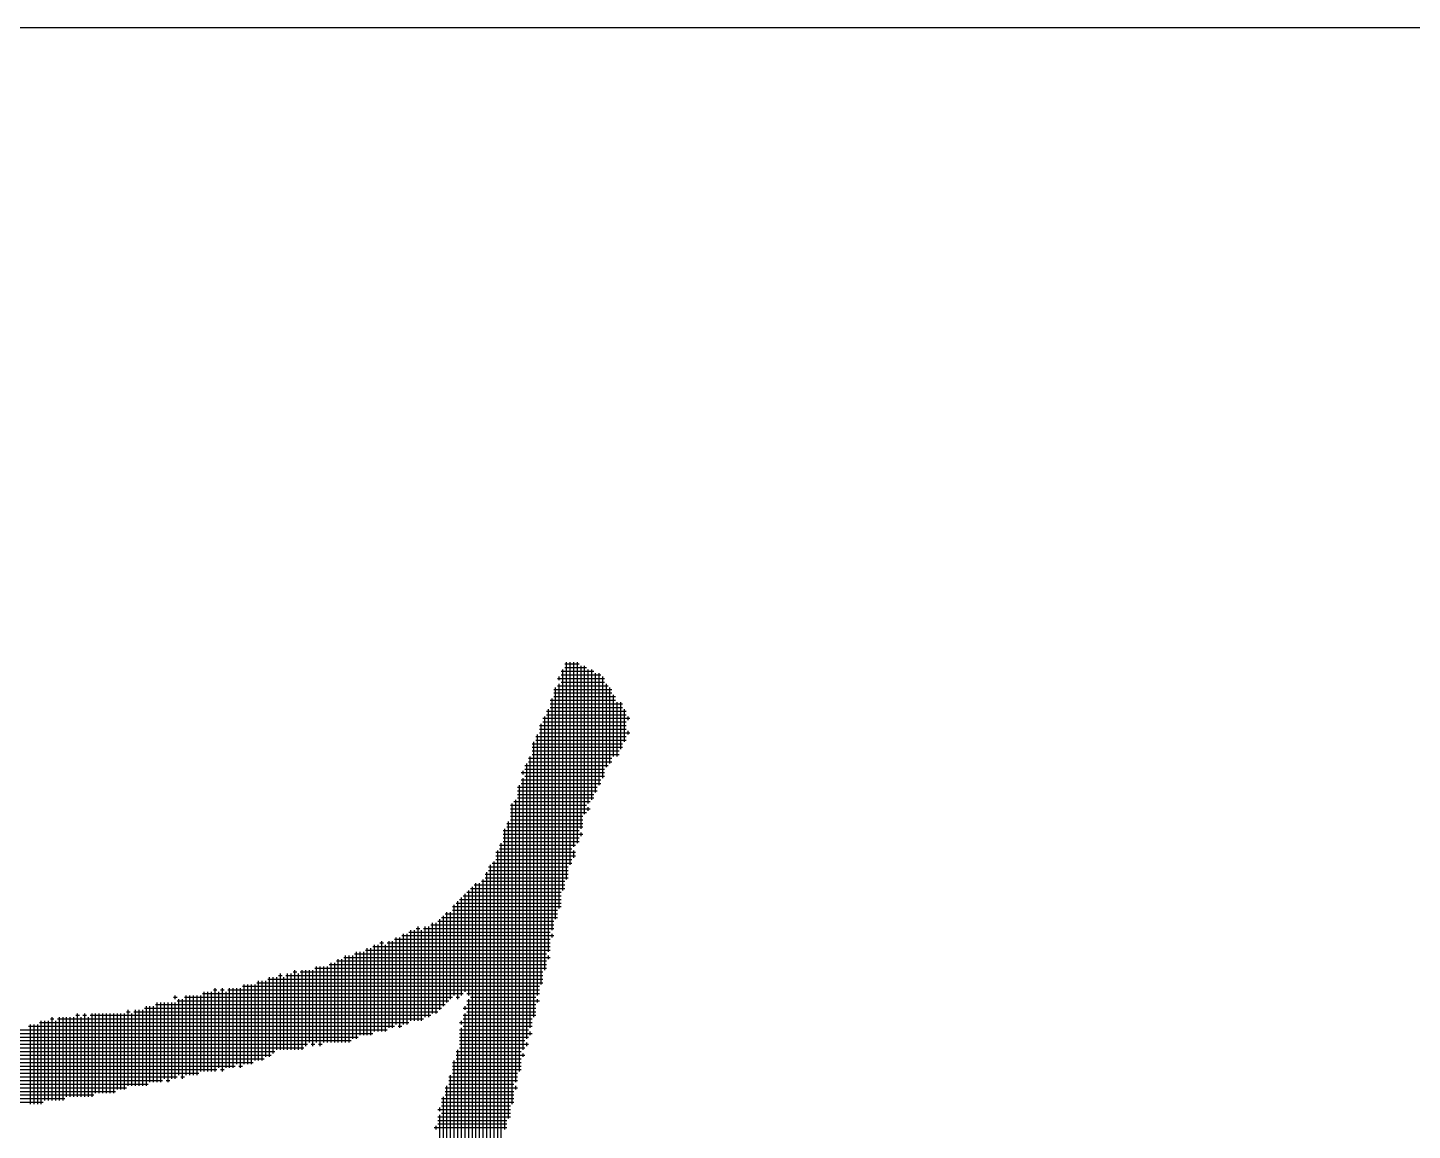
# Model space of a CAD drawing. Header units: feet. Extents: x 0 to 84100, y 0 to 59400.
# Drawn here: x 53704.9 to 54066.1, y 2912.3 to 3200 of the extents above; entities that cross this region are included whole.
import ezdxf
from ezdxf.enums import TextEntityAlignment as Align

# ---------------------------------------------------------------- set-up
doc = ezdxf.new("R2010")
doc.units = ezdxf.units.FT
doc.header["$LTSCALE"] = 550
doc.header["$MEASUREMENT"] = 0
for name, color, linetype in [('CX-BORD-LIN1', 4, 'CONTINUOUS'), ('CX-BORD-LIN2', 3, 'CONTINUOUS'), ('CX-BORD-TEX2', 7, 'CONTINUOUS'), ('CX-BORD-TEX3', 6, 'CONTINUOUS'), ('CX-MISC', 2, 'CONTINUOUS')]:
    doc.layers.add(name, color=color, linetype=linetype)
doc.styles.add('TB_TEXT', font='')
doc.styles.add('TB_WBTXT', font='')
doc.styles.add('TB_WMTXT', font='')
doc.styles.get('TB_TEXT').set_extended_font_data('DotumChe')
doc.styles.get('TB_WBTXT').set_extended_font_data('Dotum')
doc.styles.get('TB_WMTXT').set_extended_font_data('DotumChe')

# ---------------------------------------------------------------- blocks, each defined once
blk = doc.blocks.new('CXBLKA1-KHCA')
at = {"layer": 'CX-BORD-LIN2'}
blk.add_lwpolyline([(558, 12), (270, 12)], dxfattribs=at)
at = {"layer": 'CX-BORD-LIN1', "style": 'TB_TEXT'}
for tag, p in [('TR_RCON5', (342.3033, 33)), ('TR_RCON4', (342.3033, 27)), ('TR_RCON3', (342.3033, 21)), ('TR_RCON2', (342.3033, 15)), ('TR_RCON1', (342.3033, 9))]:
    blk.add_attdef(tag, text='', height=3.5, dxfattribs=at).set_placement(p, align=Align.MIDDLE_LEFT)
for tag, height, p in [('TR_DGN5', 3.5, (451.1185, 33)), ('TR_CHK5', 3.5, (491.1185, 33)), ('TR_RDAT5', 3.5, (317.5, 33)), ('TR_APP5', 3.5, (531.1185, 33)), ('TR_RNUM5', 3, (285.1051, 32.6366)), ('TR_DGN4', 3.5, (451.1185, 27)), ('TR_CHK4', 3.5, (491.1185, 27)), ('TR_RDAT4', 3.5, (317.5, 27)), ('TR_APP4', 3.5, (531.1185, 27)), ('TR_RNUM4', 3, (285.1051, 26.6366)), ('TR_DGN3', 3.5, (451.1185, 21)), ('TR_CHK3', 3.5, (491.1185, 21)), ('TR_RDAT3', 3.5, (317.5, 21)), ('TR_APP3', 3.5, (531.1185, 21)), ('TR_RNUM3', 3, (285.1051, 20.6366)), ('TR_DGN2', 3.5, (451.1185, 15)), ('TR_CHK2', 3.5, (491.1185, 15)), ('TR_RDAT2', 3.5, (317.5, 15)), ('TR_APP2', 3.5, (531.1185, 15)), ('TR_RNUM2', 3, (285.1051, 14.6366)), ('TR_DGN1', 3.5, (451.1185, 9)), ('TR_CHK1', 3.5, (491.1185, 9)), ('TR_RDAT1', 3.5, (317.5, 9)), ('TR_APP1', 3.5, (531.1185, 9)), ('TR_RNUM1', 3, (285.1051, 8.6366))]:
    blk.add_attdef(tag, text='', height=height, dxfattribs=at).set_placement(p, align=Align.MIDDLE_CENTER)
at = {"layer": 'CX-BORD-LIN2', "style": 'TB_TEXT'}
blk.add_attdef('TD_VERSION', text='', height=3, rotation=90, dxfattribs=at).set_placement((800.5, 48.0149), align=Align.MIDDLE_CENTER)
at = {"layer": 'CX-BORD-TEX2', "style": 'TB_WMTXT'}
for tag, height, p in [('TB_CNAME', 5, (15.3448, 531.8324)), ('TB_CSCOP', 4, (16.6346, 523.8324))]:
    blk.add_attdef(tag, text='', height=height, dxfattribs=at).set_placement(p, align=Align.BOTTOM_LEFT)
at = {"layer": 'CX-BORD-TEX2', "style": 'TB_WBTXT'}
for tag, height, p in [('TB_MTITIL', 10, (398, 533.3264)), ('TB_STITL', 7, (398, 518.3264))]:
    blk.add_attdef(tag, text='', height=height, dxfattribs=at).set_placement(p, align=Align.MIDDLE_CENTER)
at = {"layer": 'CX-BORD-TEX3', "style": 'TB_TEXT'}
for tag, height, p in [('TD_LNDST', 4.5, (215, 31.5)), ('TD_DSECT', 4.5, (605.5, 31.5)), ('TD_DDIST', 4.5, (654.5, 31.5)), ('TD_DNAME_TOP', 4.5, (755, 27.957)), ('TD_CSECT', 4.5, (605.5, 22.5)), ('TD_CDIST', 4.5, (654.5, 22.5)), ('TD_DNAME_MAIN', 4.5, (755, 21.4731)), ('TD_DNAME_BOT', 3, (755, 15.2489)), ('TD_HSCAL', 4.5, (620.8841, 13.7484)), ('TD_VSCAL', 4.5, (656.8615, 13.7484)), ('TD_CCOMP', 4.5, (215, 13.5927)), ('TD_CSTEP', 4.5, (250.744, 5.125)), ('TD_FIELD', 4.5, (180, 5.125)), ('TD_DWGNO', 4.5, (755, 5.0017)), ('TD_DWGCODE', 4.5, (637, 4.7908))]:
    blk.add_attdef(tag, text='', height=height, dxfattribs=at).set_placement(p, align=Align.MIDDLE_CENTER)
for tag, height, width, p in [('TD_DCOMP', 4.5, 0.95, (215, 22.5875)), ('TD_CNAME', 5, 0.78, (65, 7.5956))]:
    blk.add_attdef(tag, text='', height=height, dxfattribs=dict(at, width=width)).set_placement(p, align=Align.MIDDLE_CENTER)
blk = doc.blocks.new('CXGLOGO-싸인3')
at = {"layer": 'CX-MISC'}
for p, q in [((496.52, 180.4, 1090.78), (498.2, 180.4, 1090.78)), ((496.52, 179.98, 1090.78), (499.04, 179.98, 1090.78)), ((496.73, 155.41, 1090.78), (496.73, 180.61, 1090.78)), ((497.15, 157.09, 1090.78), (497.15, 180.61, 1090.78)), ((497.57, 159.19, 1090.78), (497.57, 180.61, 1090.78)), ((497.99, 159.61, 1090.78), (497.99, 180.61, 1090.78)), ((498.41, 161.29, 1090.78), (498.41, 180.19, 1090.78)), ((498.83, 162.97, 1090.78), (498.83, 180.19, 1090.78)), ((495.68, 178.72, 1090.78), (501.14, 178.72, 1090.78)), ((495.89, 178.51, 1090.78), (495.89, 178.93, 1090.78)), ((496.1, 179.56, 1090.78), (499.88, 179.56, 1090.78)), ((496.1, 179.14, 1090.78), (500.72, 179.14, 1090.78)), ((496.1, 178.3, 1090.78), (501.14, 178.3, 1090.78)), ((496.31, 154.15, 1090.78), (496.31, 179.77, 1090.78)), ((499.25, 164.23, 1090.78), (499.25, 179.77, 1090.78)), ((499.67, 164.65, 1090.78), (499.67, 179.77, 1090.78)), ((500.09, 165.49, 1090.78), (500.09, 179.35, 1090.78)), ((500.51, 166.33, 1090.78), (500.51, 179.35, 1090.78)), ((500.93, 167.17, 1090.78), (500.93, 178.93, 1090.78)), ((495.26, 177.46, 1090.78), (501.98, 177.46, 1090.78)), ((495.26, 177.04, 1090.78), (501.98, 177.04, 1090.78)), ((495.26, 176.62, 1090.78), (502.4, 176.62, 1090.78)), ((495.47, 150.79, 1090.78), (495.47, 177.67, 1090.78)), ((495.68, 177.88, 1090.78), (501.56, 177.88, 1090.78)), ((495.89, 152.05, 1090.78), (495.89, 178.09, 1090.78)), ((501.35, 168.43, 1090.78), (501.35, 178.09, 1090.78)), ((501.77, 168.85, 1090.78), (501.77, 177.67, 1090.78)), ((502.19, 169.69, 1090.78), (502.19, 176.83, 1090.78)), ((494.63, 147.01, 1090.78), (494.63, 175.15, 1090.78)), ((494.84, 176.2, 1090.78), (502.4, 176.2, 1090.78)), ((494.84, 175.78, 1090.78), (503.24, 175.78, 1090.78)), ((494.84, 175.36, 1090.78), (503.24, 175.36, 1090.78)), ((495.05, 149.53, 1090.78), (495.05, 176.41, 1090.78)), ((502.61, 169.69, 1090.78), (502.61, 175.99, 1090.78)), ((503.03, 170.53, 1090.78), (503.03, 175.99, 1090.78)), ((503.45, 171.37, 1090.78), (503.45, 175.15, 1090.78)), ((493.79, 143.23, 1090.78), (493.79, 173.47, 1090.78)), ((494, 174.1, 1090.78), (504.08, 174.1, 1090.78)), ((494, 173.68, 1090.78), (503.66, 173.68, 1090.78)), ((494.21, 144.91, 1090.78), (494.21, 174.31, 1090.78)), ((494.42, 174.94, 1090.78), (503.66, 174.94, 1090.78)), ((494.42, 174.52, 1090.78), (503.66, 174.52, 1090.78)), ((503.87, 173.89, 1090.78), (503.87, 174.31, 1090.78)), ((493.16, 172, 1090.78), (503.66, 172, 1090.78)), ((493.37, 141.97, 1090.78), (493.37, 172.21, 1090.78)), ((493.58, 173.26, 1090.78), (503.66, 173.26, 1090.78)), ((493.58, 172.84, 1090.78), (503.66, 172.84, 1090.78)), ((493.58, 172.42, 1090.78), (504.08, 172.42, 1090.78)), ((503.87, 172.21, 1090.78), (503.87, 172.63, 1090.78)), ((492.74, 171.16, 1090.78), (503.24, 171.16, 1090.78)), ((492.74, 170.74, 1090.78), (503.24, 170.74, 1090.78)), ((492.74, 170.32, 1090.78), (502.82, 170.32, 1090.78)), ((492.95, 139.45, 1090.78), (492.95, 171.37, 1090.78)), ((493.16, 171.58, 1090.78), (503.66, 171.58, 1090.78)), ((491.9, 168.64, 1090.78), (501.56, 168.64, 1090.78)), ((492.11, 136.93, 1090.78), (492.11, 168.85, 1090.78)), ((492.32, 169.48, 1090.78), (501.98, 169.48, 1090.78)), ((492.32, 169.06, 1090.78), (501.98, 169.06, 1090.78)), ((492.53, 138.19, 1090.78), (492.53, 169.69, 1090.78)), ((492.74, 169.9, 1090.78), (502.82, 169.9, 1090.78)), ((491.48, 167.8, 1090.78), (501.14, 167.8, 1090.78)), ((491.69, 167.59, 1090.78), (491.69, 168.01, 1090.78)), ((491.69, 135.67, 1090.78), (491.69, 167.17, 1090.78)), ((491.9, 168.22, 1090.78), (501.14, 168.22, 1090.78)), ((491.9, 167.38, 1090.78), (501.14, 167.38, 1090.78)), ((491.06, 166.12, 1090.78), (500.3, 166.12, 1090.78)), ((491.06, 165.7, 1090.78), (500.3, 165.7, 1090.78)), ((491.27, 133.15, 1090.78), (491.27, 166.33, 1090.78)), ((491.48, 166.96, 1090.78), (500.72, 166.96, 1090.78)), ((491.48, 166.54, 1090.78), (500.72, 166.54, 1090.78)), ((490.22, 164.02, 1090.78), (499.04, 164.02, 1090.78)), ((490.43, 129.37, 1090.78), (490.43, 164.23, 1090.78)), ((490.64, 164.44, 1090.78), (499.46, 164.44, 1090.78)), ((490.85, 131.89, 1090.78), (490.85, 164.65, 1090.78)), ((491.06, 165.28, 1090.78), (499.88, 165.28, 1090.78)), ((491.06, 164.86, 1090.78), (499.88, 164.86, 1090.78)), ((499.25, 163.39, 1090.78), (499.25, 163.81, 1090.78)), ((490.22, 163.6, 1090.78), (499.46, 163.6, 1090.78)), ((490.22, 163.18, 1090.78), (499.04, 163.18, 1090.78)), ((490.22, 162.76, 1090.78), (498.62, 162.76, 1090.78)), ((490.22, 162.34, 1090.78), (498.62, 162.34, 1090.78)), ((489.38, 161.08, 1090.78), (498.2, 161.08, 1090.78)), ((489.38, 160.66, 1090.78), (498.62, 160.66, 1090.78)), ((489.59, 126.43, 1090.78), (489.59, 161.29, 1090.78)), ((489.8, 161.92, 1090.78), (498.62, 161.92, 1090.78)), ((489.8, 161.5, 1090.78), (498.62, 161.5, 1090.78)), ((490.01, 127.69, 1090.78), (490.01, 162.13, 1090.78)), ((498.41, 160.45, 1090.78), (498.41, 160.87, 1090.78)), ((488.96, 159.4, 1090.78), (497.78, 159.4, 1090.78)), ((488.96, 158.98, 1090.78), (497.36, 158.98, 1090.78)), ((489.17, 123.91, 1090.78), (489.17, 159.61, 1090.78)), ((489.38, 160.24, 1090.78), (498.2, 160.24, 1090.78)), ((489.38, 159.82, 1090.78), (498.2, 159.82, 1090.78)), ((488.33, 120.97, 1090.78), (488.33, 157.51, 1090.78)), ((488.54, 158.56, 1090.78), (497.78, 158.56, 1090.78)), ((488.54, 158.14, 1090.78), (497.78, 158.14, 1090.78)), ((488.54, 157.72, 1090.78), (497.36, 157.72, 1090.78)), ((488.75, 122.65, 1090.78), (488.75, 158.77, 1090.78)), ((497.57, 157.93, 1090.78), (497.57, 158.77, 1090.78)), ((487.28, 156.04, 1090.78), (496.94, 156.04, 1090.78)), ((487.49, 118.03, 1090.78), (487.49, 156.25, 1090.78)), ((487.7, 156.88, 1090.78), (496.94, 156.88, 1090.78)), ((487.7, 156.46, 1090.78), (496.94, 156.46, 1090.78)), ((487.91, 119.29, 1090.78), (487.91, 157.09, 1090.78)), ((488.12, 157.3, 1090.78), (497.36, 157.3, 1090.78)), ((485.39, 141.97, 1090.78), (485.39, 154.15, 1090.78)), ((485.6, 154.36, 1090.78), (496.52, 154.36, 1090.78)), ((485.81, 103.75, 1090.78), (485.81, 154.57, 1090.78)), ((486.02, 154.78, 1090.78), (496.52, 154.78, 1090.78)), ((486.23, 104.17, 1090.78), (486.23, 154.99, 1090.78)), ((486.65, 113.83, 1090.78), (486.65, 154.99, 1090.78)), ((486.86, 155.2, 1090.78), (496.52, 155.2, 1090.78)), ((487.07, 115.93, 1090.78), (487.07, 155.41, 1090.78)), ((487.28, 155.62, 1090.78), (496.94, 155.62, 1090.78)), ((483.92, 152.68, 1090.78), (496.1, 152.68, 1090.78)), ((484.13, 141.55, 1090.78), (484.13, 152.89, 1090.78)), ((484.34, 153.1, 1090.78), (496.1, 153.1, 1090.78)), ((484.55, 141.97, 1090.78), (484.55, 153.31, 1090.78)), ((484.76, 153.52, 1090.78), (496.1, 153.52, 1090.78)), ((484.97, 142.39, 1090.78), (484.97, 153.73, 1090.78)), ((485.18, 153.94, 1090.78), (496.1, 153.94, 1090.78)), ((482.24, 151, 1090.78), (495.68, 151, 1090.78)), ((482.45, 140.71, 1090.78), (482.45, 151.21, 1090.78)), ((482.66, 151.42, 1090.78), (495.68, 151.42, 1090.78)), ((482.87, 141.13, 1090.78), (482.87, 151.63, 1090.78)), ((483.29, 141.55, 1090.78), (483.29, 151.63, 1090.78)), ((483.5, 152.26, 1090.78), (496.1, 152.26, 1090.78)), ((483.5, 151.84, 1090.78), (495.68, 151.84, 1090.78)), ((483.71, 141.97, 1090.78), (483.71, 152.47, 1090.78)), ((478.46, 149.32, 1090.78), (494.84, 149.32, 1090.78)), ((478.67, 139.03, 1090.78), (478.67, 149.53, 1090.78)), ((479.09, 139.03, 1090.78), (479.09, 149.53, 1090.78)), ((479.3, 149.74, 1090.78), (479.72, 149.74, 1090.78)), ((479.51, 139.03, 1090.78), (479.51, 149.95, 1090.78)), ((479.93, 139.03, 1090.78), (479.93, 149.53, 1090.78)), ((480.14, 149.74, 1090.78), (495.26, 149.74, 1090.78)), ((480.35, 139.45, 1090.78), (480.35, 149.95, 1090.78)), ((480.77, 139.45, 1090.78), (480.77, 149.95, 1090.78)), ((480.98, 150.16, 1090.78), (495.26, 150.16, 1090.78)), ((481.19, 139.87, 1090.78), (481.19, 150.37, 1090.78)), ((481.61, 139.87, 1090.78), (481.61, 150.37, 1090.78)), ((481.82, 150.58, 1090.78), (495.26, 150.58, 1090.78)), ((482.03, 140.29, 1090.78), (482.03, 150.79, 1090.78)), ((474.47, 137.77, 1090.78), (474.47, 147.85, 1090.78)), ((474.89, 137.77, 1090.78), (474.89, 147.85, 1090.78)), ((475.1, 148.06, 1090.78), (475.52, 148.06, 1090.78)), ((475.31, 137.77, 1090.78), (475.31, 148.27, 1090.78)), ((475.73, 137.77, 1090.78), (475.73, 147.85, 1090.78)), ((475.94, 148.06, 1090.78), (494.84, 148.06, 1090.78)), ((476.15, 138.19, 1090.78), (476.15, 148.27, 1090.78)), ((476.57, 138.19, 1090.78), (476.57, 148.27, 1090.78)), ((476.78, 148.48, 1090.78), (494.84, 148.48, 1090.78)), ((476.99, 138.61, 1090.78), (476.99, 148.69, 1090.78)), ((477.41, 138.19, 1090.78), (477.41, 148.69, 1090.78)), ((477.62, 148.9, 1090.78), (495.26, 148.9, 1090.78)), ((477.83, 138.61, 1090.78), (477.83, 149.11, 1090.78)), ((478.25, 138.61, 1090.78), (478.25, 149.11, 1090.78)), ((495.05, 148.69, 1090.78), (495.05, 149.11, 1090.78)), ((470.27, 136.51, 1090.78), (470.27, 146.17, 1090.78)), ((470.69, 136.51, 1090.78), (470.69, 146.17, 1090.78)), ((470.9, 146.38, 1090.78), (494.84, 146.38, 1090.78)), ((471.11, 136.51, 1090.78), (471.11, 146.59, 1090.78)), ((471.53, 136.51, 1090.78), (471.53, 146.59, 1090.78)), ((471.95, 136.93, 1090.78), (471.95, 146.59, 1090.78)), ((472.16, 146.8, 1090.78), (494.42, 146.8, 1090.78)), ((472.37, 136.93, 1090.78), (472.37, 147.01, 1090.78)), ((472.79, 137.35, 1090.78), (472.79, 147.01, 1090.78)), ((473.21, 137.35, 1090.78), (473.21, 147.01, 1090.78)), ((473.42, 147.22, 1090.78), (494.84, 147.22, 1090.78)), ((473.63, 137.35, 1090.78), (473.63, 147.43, 1090.78)), ((474.05, 137.35, 1090.78), (474.05, 147.43, 1090.78)), ((474.26, 147.64, 1090.78), (494.84, 147.64, 1090.78)), ((494.63, 146.17, 1090.78), (494.63, 146.59, 1090.78)), ((465.02, 144.7, 1090.78), (465.44, 144.7, 1090.78)), ((465.23, 135.67, 1090.78), (465.23, 144.91, 1090.78)), ((465.86, 144.7, 1090.78), (494, 144.7, 1090.78)), ((466.07, 135.67, 1090.78), (466.07, 144.91, 1090.78)), ((466.49, 136.09, 1090.78), (466.49, 144.91, 1090.78)), ((466.91, 136.51, 1090.78), (466.91, 144.91, 1090.78)), ((467.33, 136.09, 1090.78), (467.33, 144.91, 1090.78)), ((467.54, 145.12, 1090.78), (494.42, 145.12, 1090.78)), ((467.75, 136.51, 1090.78), (467.75, 145.33, 1090.78)), ((468.17, 136.09, 1090.78), (468.17, 145.33, 1090.78)), ((468.59, 136.51, 1090.78), (468.59, 145.33, 1090.78)), ((469.01, 136.51, 1090.78), (469.01, 145.33, 1090.78)), ((469.22, 145.54, 1090.78), (494.42, 145.54, 1090.78)), ((469.43, 136.51, 1090.78), (469.43, 145.75, 1090.78)), ((469.85, 136.51, 1090.78), (469.85, 145.75, 1090.78)), ((470.06, 145.96, 1090.78), (494.42, 145.96, 1090.78)), ((459.14, 143.02, 1090.78), (493.58, 143.02, 1090.78)), ((459.35, 133.99, 1090.78), (459.35, 143.23, 1090.78)), ((459.77, 133.99, 1090.78), (459.77, 143.23, 1090.78)), ((460.19, 133.99, 1090.78), (460.19, 143.23, 1090.78)), ((460.61, 134.41, 1090.78), (460.61, 143.23, 1090.78)), ((460.82, 143.44, 1090.78), (494, 143.44, 1090.78)), ((461.03, 134.41, 1090.78), (461.03, 143.65, 1090.78)), ((461.45, 134.41, 1090.78), (461.45, 143.65, 1090.78)), ((461.87, 134.83, 1090.78), (461.87, 143.65, 1090.78)), ((462.08, 143.86, 1090.78), (494, 143.86, 1090.78)), ((462.29, 134.83, 1090.78), (462.29, 144.07, 1090.78)), ((462.71, 135.25, 1090.78), (462.71, 144.07, 1090.78)), ((463.13, 135.67, 1090.78), (463.13, 144.07, 1090.78)), ((463.34, 144.28, 1090.78), (463.76, 144.28, 1090.78)), ((463.55, 135.67, 1090.78), (463.55, 144.49, 1090.78)), ((463.97, 135.67, 1090.78), (463.97, 144.07, 1090.78)), ((464.18, 144.28, 1090.78), (494, 144.28, 1090.78)), ((464.39, 135.67, 1090.78), (464.39, 144.49, 1090.78)), ((464.81, 135.67, 1090.78), (464.81, 144.49, 1090.78)), ((465.65, 135.67, 1090.78), (465.65, 144.49, 1090.78)), ((451.16, 141.76, 1090.78), (451.58, 141.76, 1090.78)), ((451.37, 141.55, 1090.78), (451.37, 141.97, 1090.78)), ((451.58, 141.34, 1090.78), (483.08, 141.34, 1090.78)), ((451.79, 132.73, 1090.78), (451.79, 141.55, 1090.78)), ((452.21, 132.31, 1090.78), (452.21, 141.55, 1090.78)), ((452.42, 141.76, 1090.78), (483.5, 141.76, 1090.78)), ((452.63, 132.73, 1090.78), (452.63, 141.97, 1090.78)), ((453.05, 132.73, 1090.78), (453.05, 141.97, 1090.78)), ((453.47, 132.73, 1090.78), (453.47, 141.97, 1090.78)), ((453.89, 132.73, 1090.78), (453.89, 141.97, 1090.78)), ((454.31, 133.15, 1090.78), (454.31, 141.97, 1090.78)), ((454.52, 142.18, 1090.78), (484.76, 142.18, 1090.78)), ((454.73, 133.15, 1090.78), (454.73, 142.39, 1090.78)), ((455.15, 133.15, 1090.78), (455.15, 142.39, 1090.78)), ((455.57, 133.15, 1090.78), (455.57, 142.39, 1090.78)), ((455.78, 142.6, 1090.78), (456.2, 142.6, 1090.78)), ((455.99, 133.15, 1090.78), (455.99, 142.81, 1090.78)), ((456.41, 133.57, 1090.78), (456.41, 142.39, 1090.78)), ((456.62, 142.6, 1090.78), (457.04, 142.6, 1090.78)), ((456.83, 133.15, 1090.78), (456.83, 142.81, 1090.78)), ((457.25, 133.57, 1090.78), (457.25, 142.39, 1090.78)), ((457.46, 142.6, 1090.78), (493.58, 142.6, 1090.78)), ((457.67, 133.57, 1090.78), (457.67, 142.81, 1090.78)), ((458.09, 133.57, 1090.78), (458.09, 142.81, 1090.78)), ((458.51, 133.99, 1090.78), (458.51, 142.81, 1090.78)), ((458.93, 133.57, 1090.78), (458.93, 142.81, 1090.78)), ((483.92, 141.76, 1090.78), (484.34, 141.76, 1090.78)), ((485.18, 142.18, 1090.78), (493.58, 142.18, 1090.78)), ((485.18, 141.34, 1090.78), (493.58, 141.34, 1090.78)), ((485.39, 104.59, 1090.78), (485.39, 141.55, 1090.78)), ((485.6, 141.76, 1090.78), (493.16, 141.76, 1090.78)), ((493.37, 141.13, 1090.78), (493.37, 141.55, 1090.78)), ((440.03, 130.21, 1090.78), (440.03, 139.87, 1090.78)), ((440.87, 130.21, 1090.78), (440.87, 139.87, 1090.78)), ((441.71, 130.21, 1090.78), (441.71, 139.87, 1090.78)), ((442.13, 130.63, 1090.78), (442.13, 139.87, 1090.78)), ((442.55, 130.63, 1090.78), (442.55, 139.87, 1090.78)), ((442.97, 130.63, 1090.78), (442.97, 139.87, 1090.78)), ((443.39, 130.63, 1090.78), (443.39, 139.87, 1090.78)), ((443.81, 130.63, 1090.78), (443.81, 139.87, 1090.78)), ((444.23, 130.63, 1090.78), (444.23, 139.87, 1090.78)), ((444.65, 131.05, 1090.78), (444.65, 139.87, 1090.78)), ((445.07, 131.05, 1090.78), (445.07, 139.87, 1090.78)), ((445.49, 131.05, 1090.78), (445.49, 139.87, 1090.78)), ((445.7, 140.08, 1090.78), (446.12, 140.08, 1090.78)), ((445.91, 131.47, 1090.78), (445.91, 140.29, 1090.78)), ((446.33, 131.47, 1090.78), (446.33, 139.87, 1090.78)), ((446.54, 140.08, 1090.78), (481.82, 140.08, 1090.78)), ((446.75, 131.47, 1090.78), (446.75, 140.29, 1090.78)), ((447.17, 131.47, 1090.78), (447.17, 140.29, 1090.78)), ((447.59, 131.47, 1090.78), (447.59, 140.29, 1090.78)), ((447.8, 140.5, 1090.78), (482.24, 140.5, 1090.78)), ((448.01, 131.47, 1090.78), (448.01, 140.71, 1090.78)), ((448.43, 131.89, 1090.78), (448.43, 140.71, 1090.78)), ((448.85, 131.89, 1090.78), (448.85, 140.71, 1090.78)), ((449.06, 140.92, 1090.78), (482.66, 140.92, 1090.78)), ((449.27, 131.89, 1090.78), (449.27, 141.13, 1090.78)), ((449.69, 131.89, 1090.78), (449.69, 141.13, 1090.78)), ((450.11, 132.31, 1090.78), (450.11, 141.13, 1090.78)), ((450.53, 131.89, 1090.78), (450.53, 141.13, 1090.78)), ((450.95, 132.31, 1090.78), (450.95, 141.13, 1090.78)), ((451.37, 132.31, 1090.78), (451.37, 141.13, 1090.78)), ((484.76, 140.5, 1090.78), (493.16, 140.5, 1090.78)), ((484.97, 140.29, 1090.78), (484.97, 140.71, 1090.78)), ((484.97, 104.17, 1090.78), (484.97, 139.87, 1090.78)), ((485.18, 140.92, 1090.78), (493.16, 140.92, 1090.78)), ((485.18, 140.08, 1090.78), (493.16, 140.08, 1090.78)), ((434.36, 138.4, 1090.78), (476.78, 138.4, 1090.78)), ((434.57, 129.37, 1090.78), (434.57, 138.61, 1090.78)), ((434.99, 129.37, 1090.78), (434.99, 138.61, 1090.78)), ((435.41, 129.37, 1090.78), (435.41, 138.61, 1090.78)), ((435.62, 138.82, 1090.78), (478.46, 138.82, 1090.78)), ((435.83, 129.37, 1090.78), (435.83, 139.03, 1090.78)), ((436.25, 129.79, 1090.78), (436.25, 139.03, 1090.78)), ((436.67, 129.79, 1090.78), (436.67, 139.03, 1090.78)), ((436.88, 139.24, 1090.78), (437.3, 139.24, 1090.78)), ((437.09, 129.79, 1090.78), (437.09, 139.45, 1090.78)), ((437.51, 129.79, 1090.78), (437.51, 139.03, 1090.78)), ((437.72, 139.24, 1090.78), (480.14, 139.24, 1090.78)), ((437.93, 129.79, 1090.78), (437.93, 139.45, 1090.78)), ((438.35, 129.79, 1090.78), (438.35, 139.45, 1090.78)), ((438.77, 130.21, 1090.78), (438.77, 139.45, 1090.78)), ((439.19, 130.21, 1090.78), (439.19, 139.45, 1090.78)), ((439.61, 130.21, 1090.78), (439.61, 139.45, 1090.78)), ((439.82, 139.66, 1090.78), (440.24, 139.66, 1090.78)), ((440.45, 130.21, 1090.78), (440.45, 139.45, 1090.78)), ((440.66, 139.66, 1090.78), (441.08, 139.66, 1090.78)), ((441.29, 130.21, 1090.78), (441.29, 139.45, 1090.78)), ((441.5, 139.66, 1090.78), (480.98, 139.66, 1090.78)), ((477.2, 138.4, 1090.78), (477.62, 138.4, 1090.78)), ((484.34, 138.82, 1090.78), (492.74, 138.82, 1090.78)), ((484.55, 138.61, 1090.78), (484.55, 139.03, 1090.78)), ((484.55, 103.75, 1090.78), (484.55, 138.19, 1090.78)), ((484.76, 139.66, 1090.78), (493.16, 139.66, 1090.78)), ((484.76, 139.24, 1090.78), (492.74, 139.24, 1090.78)), ((484.76, 138.4, 1090.78), (492.74, 138.4, 1090.78)), ((424.28, 136.72, 1090.78), (471.74, 136.72, 1090.78)), ((427.22, 137.14, 1090.78), (472.58, 137.14, 1090.78)), ((430.16, 137.56, 1090.78), (474.26, 137.56, 1090.78)), ((432.68, 137.98, 1090.78), (475.94, 137.98, 1090.78)), ((484.34, 137.98, 1090.78), (492.32, 137.98, 1090.78)), ((484.34, 137.56, 1090.78), (492.74, 137.56, 1090.78)), ((484.34, 137.14, 1090.78), (492.32, 137.14, 1090.78)), ((484.34, 136.72, 1090.78), (491.9, 136.72, 1090.78)), ((492.11, 136.09, 1090.78), (492.11, 136.51, 1090.78)), ((492.53, 137.35, 1090.78), (492.53, 137.77, 1090.78)), ((414.62, 135.04, 1090.78), (462.5, 135.04, 1090.78)), ((416.72, 135.46, 1090.78), (462.92, 135.46, 1090.78)), ((417.98, 135.88, 1090.78), (466.28, 135.88, 1090.78)), ((420.5, 136.3, 1090.78), (466.7, 136.3, 1090.78)), ((467.12, 136.3, 1090.78), (467.54, 136.3, 1090.78)), ((467.96, 136.3, 1090.78), (468.38, 136.3, 1090.78)), ((483.92, 135.46, 1090.78), (491.48, 135.46, 1090.78)), ((483.92, 135.04, 1090.78), (491.9, 135.04, 1090.78)), ((484.13, 103.75, 1090.78), (484.13, 135.67, 1090.78)), ((484.34, 136.3, 1090.78), (492.32, 136.3, 1090.78)), ((484.34, 135.88, 1090.78), (491.9, 135.88, 1090.78)), ((491.69, 134.83, 1090.78), (491.69, 135.25, 1090.78)), ((375.56, 133.78, 1090.78), (458.3, 133.78, 1090.78)), ((375.98, 133.36, 1090.78), (456.2, 133.36, 1090.78)), ((407.06, 134.2, 1090.78), (460.4, 134.2, 1090.78)), ((409.16, 134.62, 1090.78), (461.66, 134.62, 1090.78)), ((456.62, 133.36, 1090.78), (457.04, 133.36, 1090.78)), ((458.72, 133.78, 1090.78), (459.14, 133.78, 1090.78)), ((483.5, 134.2, 1090.78), (491.48, 134.2, 1090.78)), ((483.5, 133.78, 1090.78), (491.48, 133.78, 1090.78)), ((483.5, 133.36, 1090.78), (491.48, 133.36, 1090.78)), ((483.71, 101.23, 1090.78), (483.71, 134.41, 1090.78)), ((483.92, 134.62, 1090.78), (491.48, 134.62, 1090.78)), ((376.82, 132.94, 1090.78), (454.1, 132.94, 1090.78)), ((377.24, 132.52, 1090.78), (451.58, 132.52, 1090.78)), ((378.08, 132.1, 1090.78), (449.9, 132.1, 1090.78)), ((378.08, 131.68, 1090.78), (448.22, 131.68, 1090.78)), ((450.32, 132.1, 1090.78), (450.74, 132.1, 1090.78)), ((452, 132.52, 1090.78), (452.42, 132.52, 1090.78)), ((483.08, 132.52, 1090.78), (491.06, 132.52, 1090.78)), ((483.08, 132.1, 1090.78), (491.06, 132.1, 1090.78)), ((483.08, 131.68, 1090.78), (490.64, 131.68, 1090.78)), ((483.29, 98.71, 1090.78), (483.29, 132.73, 1090.78)), ((483.5, 132.94, 1090.78), (491.06, 132.94, 1090.78)), ((378.08, 131.26, 1090.78), (445.7, 131.26, 1090.78)), ((378.92, 130.84, 1090.78), (444.44, 130.84, 1090.78)), ((379.76, 130.42, 1090.78), (441.92, 130.42, 1090.78)), ((482.45, 94.93, 1090.78), (482.45, 130.21, 1090.78)), ((482.66, 131.26, 1090.78), (491.06, 131.26, 1090.78)), ((482.66, 130.84, 1090.78), (490.64, 130.84, 1090.78)), ((482.66, 130.42, 1090.78), (490.64, 130.42, 1090.78)), ((482.87, 96.61, 1090.78), (482.87, 131.47, 1090.78)), ((490.85, 131.05, 1090.78), (490.85, 131.47, 1090.78)), ((380.6, 130, 1090.78), (438.56, 130, 1090.78)), ((380.6, 129.58, 1090.78), (436.04, 129.58, 1090.78)), ((481.82, 128.74, 1090.78), (490.22, 128.74, 1090.78)), ((482.03, 128.53, 1090.78), (482.03, 128.95, 1090.78)), ((482.24, 130, 1090.78), (490.64, 130, 1090.78)), ((482.24, 129.58, 1090.78), (490.64, 129.58, 1090.78)), ((482.24, 129.16, 1090.78), (490.22, 129.16, 1090.78)), ((481.61, 126.43, 1090.78), (481.61, 126.85, 1090.78)), ((481.82, 127.9, 1090.78), (490.22, 127.9, 1090.78)), ((481.82, 127.48, 1090.78), (489.8, 127.48, 1090.78)), ((481.82, 127.06, 1090.78), (489.8, 127.06, 1090.78)), ((482.03, 94.09, 1090.78), (482.03, 128.11, 1090.78)), ((482.24, 128.32, 1090.78), (490.22, 128.32, 1090.78)), ((481.4, 126.64, 1090.78), (489.8, 126.64, 1090.78))]:
    blk.add_line(p, q, dxfattribs=at)

msp = doc.modelspace()

# ---------------------------------------------------------------- block references
at = {"layer": 'CX-MISC', "xscale": 100, "yscale": 100, "zscale": 100}
msp.add_blockref('CXBLKA1-KHCA', (2500, 2000), dxfattribs=at)
at = {"layer": 'CX-MISC', "color": 7, "xscale": 2.250000002095476, "yscale": 2.250000002095476, "zscale": 2.250000002095476}
msp.add_blockref('CXGLOGO-싸인3', (52727.82, 2628.08), dxfattribs=at)

doc.saveas('drawing.dxf')
